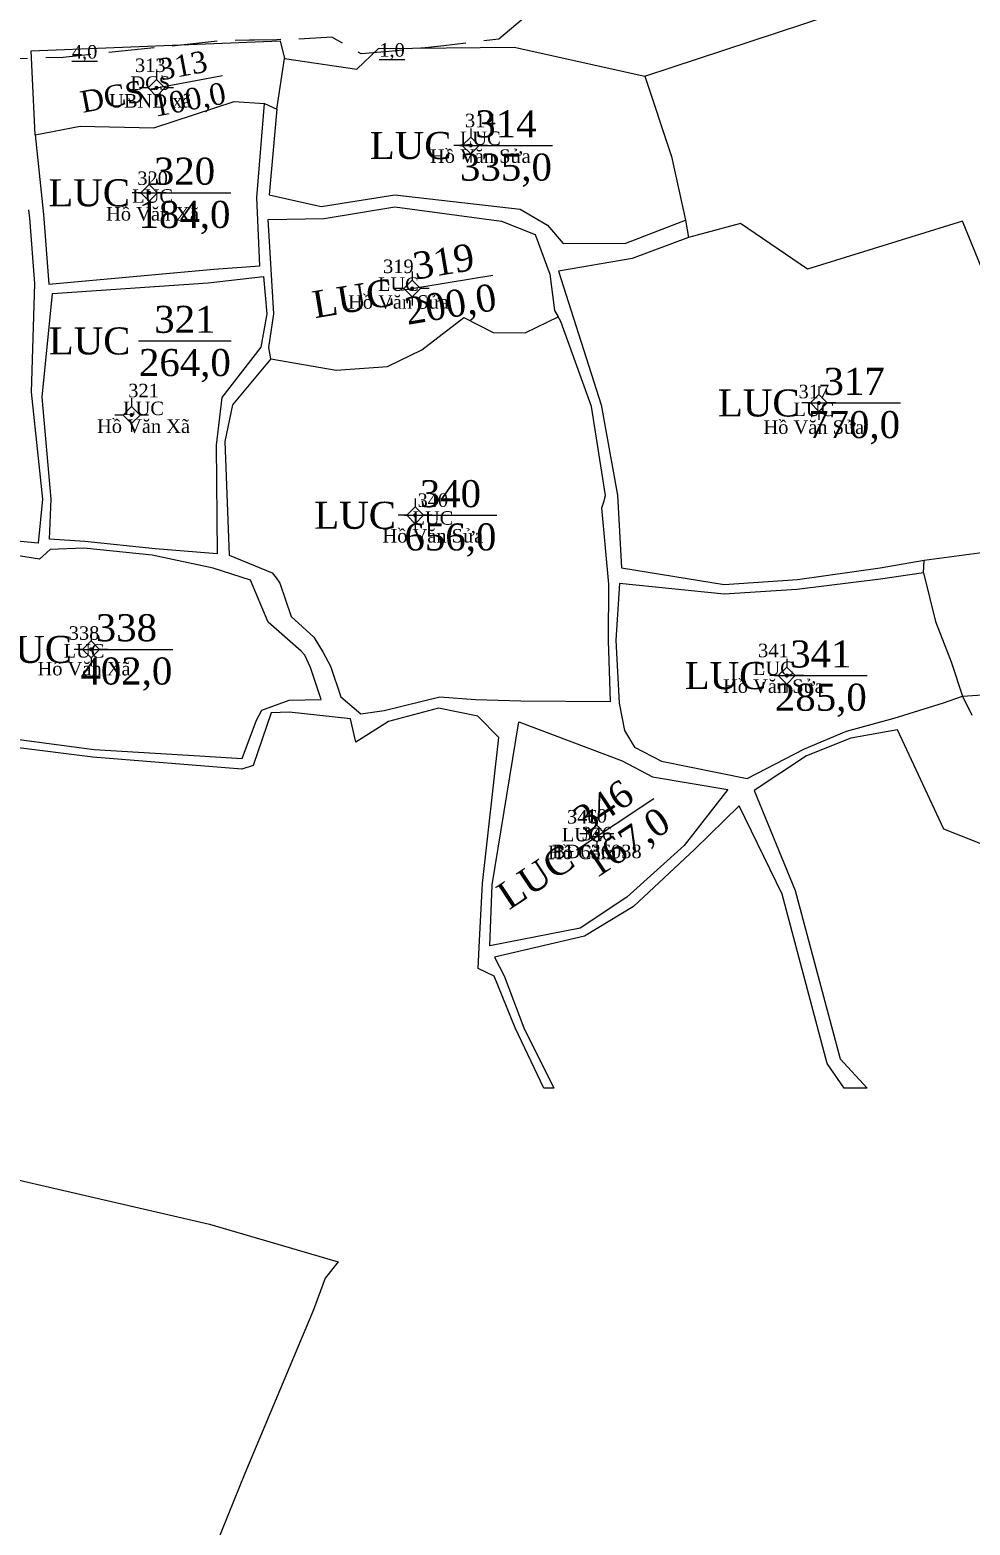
# Model space of a CAD drawing. Header units: metres. Extents: x 543340 to 549474, y 1840490 to 1845220.
# Drawn here: x 547734 to 547803.5, y 1841967.7 to 1842078.3 of the extents above; entities that cross this region are included whole.
import ezdxf
from ezdxf.enums import TextEntityAlignment as Align

# ---------------------------------------------------------------- set-up
doc = ezdxf.new("R2010")
doc.units = ezdxf.units.M
doc.header["$MEASUREMENT"] = 0
doc.linetypes.add('DGN Style 3', pattern=[4.697227, 3.355162, -1.342065])
for name, color, linetype, lineweight in [('Level 10', 7, 'Continuous', 0), ('Level 11', 7, 'Continuous', 0), ('Level 13', 7, 'Continuous', 0), ('Level 15', 7, 'Continuous', 0), ('Level 19', 7, 'Continuous', 0), ('Level 2', 7, 'Continuous', 0), ('Level 30', 7, 'Continuous', 0), ('Level 4', 7, 'Continuous', 0), ('Level 5', 7, 'Continuous', 0)]:
    doc.layers.add(name, color=color, linetype=linetype, lineweight=lineweight)
doc.styles.add('Style-Times New Roman', font='times.ttf')

# ---------------------------------------------------------------- blocks, each defined once
blk = doc.blocks.new('CENTRD')
at = {"layer": 'Level 11', "linetype": 'Continuous', "lineweight": 0}
h = blk.add_hatch(color=1, dxfattribs=at)
edge = h.paths.add_edge_path()
edge.add_arc((0, 0), 1.5, 0, 360)
at = {"layer": 'Level 11', "color": 1, "linetype": 'Continuous', "lineweight": 0}
for p, q in [((0, 12.5), (0, 6.25)), ((-6.25, 0), (-12.5, 0)), ((0, 6.25), (-6.25, 0)), ((-6.25, 0), (0, -6.25)), ((6.25, 0), (0, 6.25)), ((0, -6.25), (6.25, 0)), ((12.5, 0), (6.25, 0)), ((0, -6.25), (0, -12.5))]:
    blk.add_line(p, q, dxfattribs=at)
blk = doc.blocks.new('N_THUA_142')
at = {"layer": 'Level 13', "color": 1, "linetype": 'Continuous', "lineweight": 0}
blk.add_line((-0.51, -0.1), (4.88, 0.92), dxfattribs=at)
at = {"layer": 'Level 13', "color": 5, "linetype": 'Continuous', "lineweight": 0, "style": 'Style-Times New Roman'}
blk.add_text('313', height=1.6, rotation=10.7131, dxfattribs=at).set_placement((1.94, 1.67), align=Align.MIDDLE_CENTER)
at = {"layer": 'Level 2', "color": 3, "linetype": 'Continuous', "lineweight": 0, "style": 'Style-Times New Roman'}
blk.add_text('DCS', height=1.6, rotation=10.7131, dxfattribs=at).set_placement((-0.99, -0.19), align=Align.MIDDLE_RIGHT)
at = {"layer": 'Level 4', "color": 1, "linetype": 'Continuous', "lineweight": 0, "style": 'Style-Times New Roman'}
blk.add_text('100,0', height=1.6, rotation=10.7131, dxfattribs=at).set_placement((2.42, -0.85), align=Align.MIDDLE_CENTER)
blk = doc.blocks.new('N_THUA_143')
at = {"layer": 'Level 13', "color": 1, "linetype": 'Continuous', "lineweight": 0}
blk.add_line((-0.82, 0), (6.04, 0), dxfattribs=at)
at = {"layer": 'Level 13', "color": 5, "linetype": 'Continuous', "lineweight": 0, "style": 'Style-Times New Roman'}
blk.add_text('314', height=2, dxfattribs=at).set_placement((2.61, 1.6), align=Align.MIDDLE_CENTER)
at = {"layer": 'Level 2', "color": 3, "linetype": 'Continuous', "lineweight": 0, "style": 'Style-Times New Roman'}
blk.add_text('LUC', height=2, dxfattribs=at).set_placement((-1.42, 0), align=Align.MIDDLE_RIGHT)
at = {"layer": 'Level 4', "color": 1, "linetype": 'Continuous', "lineweight": 0, "style": 'Style-Times New Roman'}
blk.add_text('335,0', height=2, dxfattribs=at).set_placement((2.61, -1.6), align=Align.MIDDLE_CENTER)
blk = doc.blocks.new('N_THUA_146')
at = {"layer": 'Level 13', "color": 1, "linetype": 'Continuous', "lineweight": 0}
blk.add_line((-0.82, 0), (6.04, 0), dxfattribs=at)
at = {"layer": 'Level 13', "color": 5, "linetype": 'Continuous', "lineweight": 0, "style": 'Style-Times New Roman'}
blk.add_text('317', height=2, dxfattribs=at).set_placement((2.61, 1.6), align=Align.MIDDLE_CENTER)
at = {"layer": 'Level 2', "color": 3, "linetype": 'Continuous', "lineweight": 0, "style": 'Style-Times New Roman'}
blk.add_text('LUC', height=2, dxfattribs=at).set_placement((-1.42, 0), align=Align.MIDDLE_RIGHT)
at = {"layer": 'Level 4', "color": 1, "linetype": 'Continuous', "lineweight": 0, "style": 'Style-Times New Roman'}
blk.add_text('770,0', height=2, dxfattribs=at).set_placement((2.61, -1.6), align=Align.MIDDLE_CENTER)
blk = doc.blocks.new('N_THUA_147')
at = {"layer": 'Level 13', "color": 1, "linetype": 'Continuous', "lineweight": 0}
blk.add_line((-0.8, -0.13), (5.96, 0.99), dxfattribs=at)
at = {"layer": 'Level 13', "color": 5, "linetype": 'Continuous', "lineweight": 0, "style": 'Style-Times New Roman'}
blk.add_text('319', height=2, rotation=9.4269, dxfattribs=at).set_placement((2.32, 2.01), align=Align.MIDDLE_CENTER)
at = {"layer": 'Level 2', "color": 3, "linetype": 'Continuous', "lineweight": 0, "style": 'Style-Times New Roman'}
blk.add_text('LUC', height=2, rotation=9.4269, dxfattribs=at).set_placement((-1.4, -0.23), align=Align.MIDDLE_RIGHT)
at = {"layer": 'Level 4', "color": 1, "linetype": 'Continuous', "lineweight": 0, "style": 'Style-Times New Roman'}
blk.add_text('200,0', height=2, rotation=9.4269, dxfattribs=at).set_placement((2.84, -1.15), align=Align.MIDDLE_CENTER)
blk = doc.blocks.new('N_THUA_148')
at = {"layer": 'Level 13', "color": 1, "linetype": 'Continuous', "lineweight": 0}
blk.add_line((-0.82, 0), (6.04, 0), dxfattribs=at)
at = {"layer": 'Level 13', "color": 5, "linetype": 'Continuous', "lineweight": 0, "style": 'Style-Times New Roman'}
blk.add_text('320', height=2, dxfattribs=at).set_placement((2.61, 1.6), align=Align.MIDDLE_CENTER)
at = {"layer": 'Level 2', "color": 3, "linetype": 'Continuous', "lineweight": 0, "style": 'Style-Times New Roman'}
blk.add_text('LUC', height=2, dxfattribs=at).set_placement((-1.42, 0), align=Align.MIDDLE_RIGHT)
at = {"layer": 'Level 4', "color": 1, "linetype": 'Continuous', "lineweight": 0, "style": 'Style-Times New Roman'}
blk.add_text('184,0', height=2, dxfattribs=at).set_placement((2.61, -1.6), align=Align.MIDDLE_CENTER)
blk = doc.blocks.new('N_THUA_149')
at = {"layer": 'Level 13', "color": 1, "linetype": 'Continuous', "lineweight": 0}
blk.add_line((-0.91, 0), (5.94, 0), dxfattribs=at)
at = {"layer": 'Level 13', "color": 5, "linetype": 'Continuous', "lineweight": 0, "style": 'Style-Times New Roman'}
blk.add_text('321', height=2, dxfattribs=at).set_placement((2.52, 1.6), align=Align.MIDDLE_CENTER)
at = {"layer": 'Level 2', "color": 3, "linetype": 'Continuous', "lineweight": 0, "style": 'Style-Times New Roman'}
blk.add_text('LUC', height=2, dxfattribs=at).set_placement((-1.51, 0), align=Align.MIDDLE_RIGHT)
at = {"layer": 'Level 4', "color": 1, "linetype": 'Continuous', "lineweight": 0, "style": 'Style-Times New Roman'}
blk.add_text('264,0', height=2, dxfattribs=at).set_placement((2.52, -1.6), align=Align.MIDDLE_CENTER)
blk = doc.blocks.new('N_THUA_157')
at = {"layer": 'Level 13', "color": 1, "linetype": 'Continuous', "lineweight": 0}
blk.add_line((-0.81, 0), (6.04, 0), dxfattribs=at)
at = {"layer": 'Level 13', "color": 5, "linetype": 'Continuous', "lineweight": 0, "style": 'Style-Times New Roman'}
blk.add_text('338', height=2, dxfattribs=at).set_placement((2.61, 1.6), align=Align.MIDDLE_CENTER)
at = {"layer": 'Level 2', "color": 3, "linetype": 'Continuous', "lineweight": 0, "style": 'Style-Times New Roman'}
blk.add_text('LUC', height=2, dxfattribs=at).set_placement((-1.41, 0), align=Align.MIDDLE_RIGHT)
at = {"layer": 'Level 4', "color": 1, "linetype": 'Continuous', "lineweight": 0, "style": 'Style-Times New Roman'}
blk.add_text('402,0', height=2, dxfattribs=at).set_placement((2.61, -1.6), align=Align.MIDDLE_CENTER)
blk = doc.blocks.new('N_THUA_158')
at = {"layer": 'Level 13', "color": 1, "linetype": 'Continuous', "lineweight": 0}
blk.add_line((-0.82, 0), (6.04, 0), dxfattribs=at)
at = {"layer": 'Level 13', "color": 5, "linetype": 'Continuous', "lineweight": 0, "style": 'Style-Times New Roman'}
blk.add_text('340', height=2, dxfattribs=at).set_placement((2.61, 1.6), align=Align.MIDDLE_CENTER)
at = {"layer": 'Level 2', "color": 3, "linetype": 'Continuous', "lineweight": 0, "style": 'Style-Times New Roman'}
blk.add_text('LUC', height=2, dxfattribs=at).set_placement((-1.42, 0), align=Align.MIDDLE_RIGHT)
at = {"layer": 'Level 4', "color": 1, "linetype": 'Continuous', "lineweight": 0, "style": 'Style-Times New Roman'}
blk.add_text('656,0', height=2, dxfattribs=at).set_placement((2.61, -1.6), align=Align.MIDDLE_CENTER)
blk = doc.blocks.new('N_THUA_159')
at = {"layer": 'Level 13', "color": 1, "linetype": 'Continuous', "lineweight": 0}
blk.add_line((-0.91, 0), (5.94, 0), dxfattribs=at)
at = {"layer": 'Level 13', "color": 5, "linetype": 'Continuous', "lineweight": 0, "style": 'Style-Times New Roman'}
blk.add_text('341', height=2, dxfattribs=at).set_placement((2.52, 1.6), align=Align.MIDDLE_CENTER)
at = {"layer": 'Level 2', "color": 3, "linetype": 'Continuous', "lineweight": 0, "style": 'Style-Times New Roman'}
blk.add_text('LUC', height=2, dxfattribs=at).set_placement((-1.51, 0), align=Align.MIDDLE_RIGHT)
at = {"layer": 'Level 4', "color": 1, "linetype": 'Continuous', "lineweight": 0, "style": 'Style-Times New Roman'}
blk.add_text('285,0', height=2, dxfattribs=at).set_placement((2.52, -1.6), align=Align.MIDDLE_CENTER)
blk = doc.blocks.new('N_THUA_161')
at = {"layer": 'Level 13', "color": 1, "linetype": 'Continuous', "lineweight": 0}
blk.add_line((-0.68, -0.45), (5.04, 3.33), dxfattribs=at)
at = {"layer": 'Level 13', "color": 5, "linetype": 'Continuous', "lineweight": 0, "style": 'Style-Times New Roman'}
blk.add_text('346', height=2, rotation=33.4595, dxfattribs=at).set_placement((1.3, 2.78), align=Align.MIDDLE_CENTER)
at = {"layer": 'Level 2', "color": 3, "linetype": 'Continuous', "lineweight": 0, "style": 'Style-Times New Roman'}
blk.add_text('LUC', height=2, rotation=33.4595, dxfattribs=at).set_placement((-1.18, -0.78), align=Align.MIDDLE_RIGHT)
at = {"layer": 'Level 4', "color": 1, "linetype": 'Continuous', "lineweight": 0, "style": 'Style-Times New Roman'}
blk.add_text('167,0', height=2, rotation=33.4595, dxfattribs=at).set_placement((3.06, 0.11), align=Align.MIDDLE_CENTER)

msp = doc.modelspace()

# ---------------------------------------------------------------- linework, layer by layer
at = {"layer": 'Level 10', "color": 7, "lineweight": 0}
for p, q in [((547752.22, 1842072.43), (547752.79, 1842076.18)), ((547751.3, 1842072.85), (547752.22, 1842072.43)), ((547782.45, 1842064.21), (547782.67, 1842062.93)), ((547800.05, 1842038.13), (547800.11, 1842039.07)), ((547802.94, 1842029.01), (547844.39, 1842031.65))]:
    msp.add_line(p, q, dxfattribs=at)
at = {"layer": 'Level 10', "color": 7, "lineweight": 0, "flags": 128}
for points in [[(547779.44, 1842074.87), (547816.82, 1842087.19), (547821.78, 1842088.57)], [(547734.35, 1842070.53), (547734.05, 1842076.73), (547752.47, 1842077.48), (547752.79, 1842076.18)], [(547752.79, 1842076.18), (547758.13, 1842075.39), (547759.73, 1842076.91), (547769.78, 1842077.01), (547779.44, 1842074.87)], [(547779.44, 1842074.87), (547781.42, 1842068.92), (547782.45, 1842064.21)], [(547734.35, 1842070.53), (547737.68, 1842071.16), (547743.13, 1842071.04), (547749.07, 1842073), (547751.3, 1842072.85)], [(547734.35, 1842070.53), (547734.97, 1842064.64), (547735.35, 1842059.47), (547747.57, 1842060.6), (547750.97, 1842060.84), (547750.73, 1842065.9), (547751.3, 1842072.85)], [(547752.22, 1842072.43), (547751.65, 1842066.08), (547755.5, 1842065.22), (547760.94, 1842066.09), (547770.23, 1842065.02), (547772.24, 1842063.84), (547773.4, 1842062.48), (547778.03, 1842062.51), (547782.45, 1842064.21)], [(547733.86, 1842064.99), (547733.93, 1842064.37), (547734.29, 1842059.53), (547734.05, 1842051.5), (547734.89, 1842043.57), (547734.56, 1842040.32), (547724.87, 1842041.22), (547723.19, 1842039.03)], [(547751.78, 1842053.96), (547751.62, 1842054.79), (547752.01, 1842057.29), (547751.58, 1842064.26), (547755.71, 1842064.33), (547760.95, 1842065.2), (547768.85, 1842064.15), (547771.33, 1842063.16), (547772.42, 1842060.23), (547772.77, 1842057.53), (547773.03, 1842057.06)], [(547800.11, 1842039.07), (547808.25, 1842040.14), (547812.25, 1842041.44), (547810.15, 1842046.5), (547802.94, 1842064.14), (547791.47, 1842060.59), (547786.51, 1842063.97), (547782.67, 1842062.93)], [(547782.67, 1842062.93), (547778.5, 1842061.37), (547773.05, 1842060.45), (547776.22, 1842050.56), (547777.42, 1842043.88), (547777.71, 1842038.5), (547785.32, 1842037.25), (547790.74, 1842037.63), (547796.84, 1842038.5), (547800.11, 1842039.07)], [(547751.48, 1842057.28), (547751.03, 1842054.82), (547748.15, 1842051.1), (547747.74, 1842047.57), (547747.8, 1842039.54), (547743.21, 1842039.91), (547738.01, 1842040.45), (547735.41, 1842040.62), (547735.53, 1842043.58), (547734.85, 1842051.12), (547735.63, 1842058.78), (547747.14, 1842059.59), (547751.23, 1842060.05), (547751.48, 1842057.28)], [(547751.78, 1842053.96), (547748.93, 1842050.54), (547748.38, 1842047.84), (547748.69, 1842039.44), (547751.88, 1842038.13), (547752.16, 1842037.75), (547752.43, 1842037.37), (547753.27, 1842034.89), (547754.95, 1842033.36), (547755.64, 1842032.24), (547756.2, 1842031.23), (547756.96, 1842028.95), (547758.43, 1842027.69), (547760.17, 1842027.93), (547764.27, 1842028.96), (547766.92, 1842028.75), (547770.28, 1842028.66), (547776.9, 1842028.61), (547776.76, 1842033.12), (547776.78, 1842037.28), (547776.26, 1842042.94), (547776.4, 1842043.37), (547776.54, 1842043.84), (547775.5, 1842050.43), (547773.22, 1842056.72), (547773.03, 1842057.06)], [(547751.78, 1842053.96), (547756.61, 1842053.11), (547760.41, 1842053.38), (547760.46, 1842053.41), (547762.95, 1842054.63), (547766.04, 1842057.01), (547768.22, 1842055.9), (547770.6, 1842055.87), (547773.03, 1842057.06)], [(547722.03, 1842028.09), (547727.02, 1842026.61), (547738.71, 1842025.05), (547746.51, 1842024.59), (547749.65, 1842024.38), (547750.72, 1842027.23), (547751.12, 1842027.97), (547753.14, 1842028.7), (547755.49, 1842028.74), (547754.72, 1842031.12), (547754.28, 1842032.02), (547754.02, 1842032.34), (547751.59, 1842034.47), (547750.28, 1842037.58), (547747.51, 1842038.47), (547743, 1842039.42), (547737.95, 1842039.96), (547735.46, 1842039.86), (547734.66, 1842039.14), (547725.81, 1842040.54), (547723.86, 1842038.57)], [(547800.05, 1842038.13), (547796.87, 1842037.65), (547790.69, 1842036.9), (547785.32, 1842036.55), (547777.56, 1842037.33), (547777.3, 1842033.15), (547777.54, 1842028.47), (547777.94, 1842026.45), (547778.68, 1842025.22), (547780.68, 1842024.18), (547787.01, 1842022.9), (547791.26, 1842025.11), (547794.37, 1842026.42), (547797.88, 1842027.37), (547801.54, 1842028.5), (547802.94, 1842029.01)], [(547800.05, 1842038.13), (547800.94, 1842034.52), (547802.1, 1842031.53), (547802.94, 1842029.01)], [(547810.11, 1842015.78), (547801.57, 1842019.17), (547798.13, 1842026.51), (547794.67, 1842025.89), (547791.41, 1842024.59), (547787.53, 1842022.03), (547790.55, 1842014.62), (547793.89, 1842002.18), (547795.88, 1842000), (547794.19, 1842000), (547792.92, 1842001.83), (547789.61, 1842014.35), (547786.42, 1842020.89), (547783.14, 1842017.68), (547778.61, 1842013.45), (547774.98, 1842011.25), (547768.32, 1842009.68), (547769.04, 1842008.3), (547770.5, 1842004.47), (547772.7, 1842000), (547771.96, 1842000), (547769.85, 1842004.45), (547768.3, 1842008.29), (547767.11, 1842008.84), (547767.2, 1842010.92), (547767.43, 1842015.13), (547768.63, 1842025.93), (547767.09, 1842027.53), (547764.19, 1842028.11), (547760.47, 1842027.13), (547758.07, 1842025.59), (547757.67, 1842027.31), (547753.14, 1842027.81), (547751.8, 1842027.76), (547750.48, 1842023.86), (547749.63, 1842023.59), (547738.61, 1842024.48), (547726.99, 1842025.94)], [(547802.94, 1842029.01), (547803.62, 1842027.6)], [(547785.58, 1842022.1), (547782.36, 1842017.95), (547778.11, 1842014.12), (547774.66, 1842011.84), (547767.98, 1842010.53), (547768.14, 1842015.04), (547770.11, 1842027.1), (547777.77, 1842024.22), (547780.02, 1842023.04), (547785.58, 1842022.1)], [(547716.63, 1842015.02), (547718.04, 1842014), (547723.1, 1842013.43), (547722.13, 1842010.23), (547720.95, 1842001.51), (547721.47, 1841996.79), (547723.89, 1841995.68), (547727.5, 1841994.51), (547747.25, 1841989.94), (547756.76, 1841987.15), (547755.79, 1841985.93), (547754.93, 1841983.6), (547749.86, 1841971.48), (547746.91, 1841964.23)]]:
    msp.add_lwpolyline(points, dxfattribs=at)
at = {"layer": 'Level 30', "color": 5, "linetype": 'DGN Style 3', "lineweight": 13, "flags": 128}
msp.add_lwpolyline([(548278.27, 1841497.3), (548284.23, 1841492.84), (548297.41, 1841486.41), (548311.77, 1841478.69), (548328.91, 1841469.16), (548343.2, 1841461.48), (548354.73, 1841455.4), (548365.54, 1841450.71), (548370.3, 1841448.31), (548374.91, 1841447.17), (548376.05, 1841446.92), (548377.82, 1841446.57), (548379.64, 1841446.42), (548381.35, 1841445.96), (548383.08, 1841445.56), (548384.82, 1841445.21), (548386.57, 1841444.93), (548388.37, 1841445.01), (548390.12, 1841444.84), (548391.88, 1841444.73), (548393.65, 1841444.68), (548395.41, 1841444.68), (548397.17, 1841444.81), (548398.93, 1841444.94), (548400.68, 1841445.12), (548402.43, 1841445.36), (548404.16, 1841445.66), (548405.84, 1841446.21), (548407.61, 1841446.38), (548409.38, 1841446.62), (548410.27, 1841446.75), (548411.26, 1841446.93), (548413.24, 1841447.29), (548415.74, 1841448.12), (548419.13, 1841449.55), (548426.09, 1841454.31), (548427.97, 1841456.19), (548434.55, 1841466.08), (548437.75, 1841471.78), (548439.68, 1841475.22), (548440.58, 1841476.9), (548441.54, 1841478.54), (548442.62, 1841480.11), (548443.54, 1841481.77), (548444.13, 1841482.86), (548445.31, 1841485.14), (548446.15, 1841486.85), (548446.93, 1841488.59), (548447.72, 1841490.32), (548449.08, 1841493.47), (548449.93, 1841495.57), (548450.61, 1841497.35), (548451.37, 1841499.1), (548452, 1841500.89), (548452.6, 1841502.7), (548453.17, 1841504.52), (548453.72, 1841506.34), (548454.23, 1841508.17), (548454.89, 1841509.97), (548455.95, 1841513.64), (548457.03, 1841517.47), (548458.76, 1841523.74), (548459.07, 1841525.72), (548459.38, 1841527.66), (548459.65, 1841529.55), (548459.97, 1841531.44), (548460.55, 1841533.27), (548460.85, 1841535.16), (548461.11, 1841537.06), (548461.35, 1841538.96), (548461.65, 1841540.85), (548461.88, 1841542.75), (548462.14, 1841544.65), (548462.2, 1841545.13), (548462.38, 1841546.62), (548462.42, 1841548.62), (548462.63, 1841554.52), (548462.9, 1841566.75), (548463.41, 1841573.18), (548463.44, 1841575.18), (548463.49, 1841577.2), (548463.55, 1841579.27), (548463.54, 1841581.35), (548463.96, 1841585.47), (548463.97, 1841585.52), (548464.47, 1841589.58), (548464.89, 1841591.61), (548465.71, 1841596.64), (548465.91, 1841597.73), (548466.29, 1841599.77), (548467.13, 1841603.82), (548467.79, 1841605.79), (548468.77, 1841609.8), (548469.26, 1841611.67), (548469.29, 1841611.8), (548469.84, 1841613.8), (548470.41, 1841615.78), (548471.44, 1841617.63), (548472.06, 1841619.6), (548472.69, 1841621.56), (548473.35, 1841623.51), (548474.02, 1841625.46), (548475.13, 1841627.25), (548476.6, 1841631.09), (548478.15, 1841634.9), (548478.96, 1841636.79), (548480.65, 1841640.53), (548481.56, 1841642.38), (548484.47, 1841647.71), (548490.84, 1841660.49), (548495.99, 1841672.03), (548503.34, 1841686.19), (548509.51, 1841698.48), (548510.58, 1841700.86), (548514.72, 1841713.45), (548519.48, 1841723.27), (548524.55, 1841734.28), (548526.05, 1841742.55), (548529.78, 1841753.02), (548533.72, 1841762.83), (548538.27, 1841773.87), (548542.71, 1841784.32), (548548.15, 1841795.69), (548553.5, 1841808.14), (548557.05, 1841817.03), (548557.73, 1841818.92), (548558.12, 1841820.01), (548559.15, 1841822.81), (548560.53, 1841824.49), (548561.39, 1841826.4), (548562.28, 1841828.29), (548564.13, 1841832.04), (548564.46, 1841834.23), (548566.47, 1841837.92), (548567.24, 1841839.28), (548568.58, 1841841.56), (548569.67, 1841843.36), (548570.51, 1841845.31), (548572.82, 1841848.83), (548573.66, 1841850.06), (548574.01, 1841850.57), (548576.45, 1841854), (548577.7, 1841855.69), (548577.57, 1841858.46), (548580.22, 1841861.79), (548582.96, 1841865.05), (548583.3, 1841865.44), (548584.36, 1841866.65), (548585.79, 1841868.23), (548587.23, 1841869.8), (548590.56, 1841869.56), (548593.5, 1841872.54), (548595, 1841874), (548596.52, 1841875.44), (548598.06, 1841876.86), (548600.28, 1841877.52), (548603.43, 1841880.24), (548604.9, 1841881.45), (548605.04, 1841881.56), (548606.66, 1841882.87), (548608.57, 1841883.79), (548610.22, 1841885.05), (548613.57, 1841887.5), (548615.27, 1841888.7), (548617.34, 1841889.34), (548619.07, 1841890.48), (548620.66, 1841891.51), (548622.56, 1841892.69), (548624.38, 1841893.67), (548625.52, 1841894.34), (548626.16, 1841894.71), (548629.76, 1841896.74), (548632.01, 1841896.91), (548634.84, 1841898.37), (548635.66, 1841898.78), (548637.51, 1841899.68), (548641.24, 1841901.4), (548643.12, 1841902.22), (548644.69, 1841903.79), (548646.61, 1841904.57), (548648.53, 1841905.32), (548649.89, 1841907.6), (548652.41, 1841906.74), (548654.36, 1841907.41), (548658.29, 1841908.68), (548662.24, 1841909.88), (548664.24, 1841910.42), (548667.34, 1841911.2), (548668.24, 1841911.42), (548672.26, 1841912.37), (548674.82, 1841912.77), (548676.3, 1841912.99), (548678.25, 1841913.43), (548688.71, 1841915.19), (548702.67, 1841917.04), (548717.97, 1841920.93), (548726.03, 1841922.08), (548730.74, 1841923.27), (548731.76, 1841923.58), (548733.53, 1841924.1), (548735.3, 1841924.59), (548737.06, 1841925.11), (548737.87, 1841925.38), (548738.8, 1841925.7), (548740.52, 1841926.34), (548742.26, 1841926.95), (548743.99, 1841927.6), (548744.84, 1841927.94), (548747.61, 1841929.11), (548749.33, 1841930.15), (548754.64, 1841932.69), (548764.72, 1841939.29), (548765.29, 1841943.3), (548764.13, 1841945.79), (548746.66, 1841954.06), (548740.21, 1841956.32), (548738.48, 1841957.36), (548737.02, 1841959.08), (548736.15, 1841959.59), (548735.15, 1841959.95), (548733.17, 1841960.71), (548731.22, 1841961.53), (548728.88, 1841961.69), (548727.01, 1841962.76), (548725.18, 1841963.9), (548723.39, 1841965.09), (548721.86, 1841966.64), (548720.16, 1841967.95), (548719.2, 1841968.78), (548718.56, 1841969.38), (548717.26, 1841971.12), (548716.12, 1841972.32), (548713.09, 1841975.59), (548706.15, 1841981.98), (548695.05, 1841991.72), (548690.43, 1841996.14), (548687.43, 1841998.68), (548685.91, 1841999.75), (548684.43, 1842000.84), (548682.99, 1842001.99), (548681.75, 1842003.43), (548680.29, 1842004.57), (548677.09, 1842006.9), (548672.92, 1842010.31), (548655.4, 1842021.14), (548640.19, 1842031.01), (548636.68, 1842032.98), (548634.88, 1842034.03), (548633.14, 1842035.17), (548630.98, 1842035.74), (548629.3, 1842037), (548627.65, 1842038.29), (548626.03, 1842039.62), (548624.81, 1842041.41), (548623.32, 1842042.87), (548622.15, 1842044.07), (548620.49, 1842045.8), (548612.02, 1842053.23), (548595.49, 1842068.04), (548582.7, 1842080.66), (548572.48, 1842089.71), (548560.91, 1842099.8), (548559.47, 1842101.2), (548558.3, 1842102.14), (548556.28, 1842103.8), (548554.73, 1842105.21), (548553.25, 1842106.69), (548551.68, 1842108.09), (548550.26, 1842109.63), (548548.87, 1842111.2), (548547.51, 1842112.79), (548546.19, 1842114.42), (548544.89, 1842116.07), (548543.63, 1842117.74), (548542.41, 1842119.44), (548541.39, 1842121.29), (548540.28, 1842121.53), (548539.68, 1842122.67), (548539.82, 1842123.74), (548538.81, 1842125.57), (548538.32, 1842126.49), (548537.89, 1842127.32), (548537.89, 1842127.32), (548537.32, 1842128.17), (548536.72, 1842129.16), (548535.82, 1842130.41), (548534.13, 1842131.46), (548533, 1842132.9), (548531.82, 1842134.3), (548530.59, 1842135.66), (548529.32, 1842136.99), (548528.48, 1842138.77), (548527.21, 1842140.14), (548525.84, 1842141.54), (548523.03, 1842144.27), (548515.36, 1842149.33), (548513.87, 1842150.67), (548512.27, 1842151.84), (548510.72, 1842152.94), (548507.65, 1842155.18), (548506.09, 1842156.28), (548504.68, 1842157.59), (548503.08, 1842158.63), (548501.46, 1842159.63), (548499.82, 1842160.6), (548498.16, 1842161.54), (548496.49, 1842162.45), (548494.79, 1842163.33), (548493.08, 1842164.16), (548491.35, 1842164.97), (548489.61, 1842165.74), (548487.98, 1842166.79), (548486.2, 1842167.49), (548484.4, 1842168.16), (548482.6, 1842168.79), (548480.81, 1842169.49), (548477.11, 1842170.84), (548466.64, 1842173.28), (548451.44, 1842178.38), (548390.24, 1842195.84), (548372.81, 1842199.7), (548370.9, 1842200.31), (548368.97, 1842200.72), (548367.09, 1842201.08), (548363.37, 1842201.86), (548361.49, 1842202.13), (548359.61, 1842202.45), (548357.74, 1842202.73), (548355.85, 1842202.98), (548353.97, 1842203.19), (548352.07, 1842203.36), (548350.18, 1842203.5), (548348.28, 1842203.6), (548346.4, 1842204.55), (548342.57, 1842204.58), (548340.65, 1842204.64), (548336.68, 1842204.68), (548325.52, 1842204.36), (548308.79, 1842203.51), (548306.82, 1842203.41), (548304.84, 1842203), (548303.34, 1842203.03), (548300.78, 1842202.82), (548298.73, 1842202.73), (548296.68, 1842202.7), (548294.62, 1842202.71), (548292.56, 1842202.03), (548290.5, 1842202.08), (548286.38, 1842202.28), (548282.27, 1842202.59), (548278.16, 1842203.01), (548276.12, 1842203.26), (548273.94, 1842202.56), (548271.88, 1842202.87), (548268.87, 1842203.37), (548267.79, 1842203.56), (548263.72, 1842204.37), (548261.69, 1842204.81), (548259.69, 1842205.36), (548255.67, 1842206.38), (548251.68, 1842207.5), (548249.7, 1842208.11), (548245.75, 1842209.39), (548244.12, 1842211), (548240.26, 1842212.43), (548238.36, 1842213.23), (548236.48, 1842214.09), (548234.66, 1842214.94), (548214.59, 1842221.46), (548198.35, 1842228.35), (548196.62, 1842229.4), (548192.87, 1842230.53), (548191.12, 1842230.98), (548189.36, 1842231.37), (548187.66, 1842231.89), (548185.94, 1842232.36), (548184.27, 1842233.07), (548182.51, 1842233.42), (548180.74, 1842233.71), (548178.96, 1842233.94), (548177.18, 1842234.12), (548175.39, 1842234.23), (548173.6, 1842234.29), (548171.8, 1842234.28), (548170.01, 1842234.22), (548168.22, 1842234.09), (548166.44, 1842233.91), (548164.57, 1842234.24), (548162.79, 1842233.94), (548161.01, 1842233.57), (548159.22, 1842233.27), (548157.41, 1842232.98), (548155.88, 1842232.69), (548153.62, 1842232.19), (548151.65, 1842231.77), (548140.51, 1842228.62), (548138.65, 1842227.89), (548137.25, 1842227.35), (548134.34, 1842226.18), (548133.26, 1842225.74), (548131.56, 1842224.86), (548129.8, 1842224.14), (548128.05, 1842223.38), (548126.32, 1842222.59), (548124.61, 1842221.76), (548122.91, 1842220.9), (548120.94, 1842220.54), (548117.52, 1842218.8), (548117.31, 1842218.69), (548115.75, 1842217.87), (548109.05, 1842209.45), (548097.82, 1842205.97), (548096.06, 1842205.01), (548094.82, 1842204.17), (548092.63, 1842202.72), (548090.82, 1842201.65), (548088.96, 1842200.67), (548086.63, 1842200.64), (548084.76, 1842199.74), (548082.86, 1842198.88), (548080.95, 1842198.05), (548079.02, 1842197.27), (548077.08, 1842196.52), (548075.16, 1842195.7), (548073.19, 1842195.03), (548071.18, 1842194.47), (548069.15, 1842193.99), (548067.19, 1842193.56), (548063.13, 1842191.54), (548061.19, 1842191.08), (548059.77, 1842190.59), (548058.79, 1842190.25), (548055.73, 1842189.15), (548054.02, 1842188.28), (548052.24, 1842187.63), (548050.47, 1842186.95), (548048.74, 1842186.24), (548046.98, 1842185.47), (548045.25, 1842184.68), (548043.54, 1842183.85), (548041.67, 1842183.34), (548038.82, 1842181.95), (548037.87, 1842181.48), (548036.47, 1842180.77), (548027.22, 1842174.98), (548025.95, 1842174.17), (548023.76, 1842172.81), (548021.97, 1842171.77), (548020.04, 1842171), (548017.02, 1842169.46), (548016.35, 1842169.13), (548012.62, 1842167.37), (548010.77, 1842166.45), (548008.87, 1842165.63), (548005.07, 1842164.08), (548001.18, 1842162.61), (547998.9, 1842162.89), (547995.05, 1842161.6), (547995, 1842161.59), (547993.04, 1842160.98), (547989.1, 1842159.84), (547987.13, 1842159.25), (547985.13, 1842158.79), (547982.67, 1842158.31), (547981.14, 1842158.03), (547968.42, 1842155.19), (547966.46, 1842154.78), (547965.01, 1842154.41), (547958.81, 1842152.8), (547956.9, 1842152.3), (547955, 1842151.79), (547951.21, 1842150.72), (547949.32, 1842150.16), (547947.44, 1842149.59), (547945.56, 1842149), (547943.68, 1842148.4), (547942, 1842147.21), (547940.14, 1842146.58), (547936.44, 1842145.27), (547934.59, 1842144.6), (547930.92, 1842143.2), (547929.09, 1842142.48), (547927.37, 1842141.49), (547925.73, 1842141.21), (547923.82, 1842140.35), (547921.89, 1842139.35), (547920.09, 1842138.55), (547918.3, 1842137.75), (547916.51, 1842136.93), (547912.97, 1842135.24), (547911.15, 1842134.48), (547905.86, 1842131.89), (547885.96, 1842122.22), (547868.9, 1842112.95), (547852.55, 1842103.46), (547836.83, 1842096.08), (547835.54, 1842095.3), (547833.29, 1842093.99), (547831.44, 1842093.04), (547829.55, 1842092.17), (547827.79, 1842090.97), (547825.86, 1842090.17), (547823.91, 1842089.42), (547821.95, 1842088.7), (547820.48, 1842088.2), (547817.98, 1842087.39), (547815.97, 1842086.79), (547813.96, 1842086.23), (547812.03, 1842085.33), (547809.98, 1842084.85), (547807.93, 1842084.42), (547805.85, 1842084.13), (547801.8, 1842083.68), (547789.82, 1842081.83), (547778.46, 1842080.64), (547772.52, 1842079.49), (547770.5, 1842079.17), (547768.65, 1842077.61), (547764.58, 1842077.11), (547762.98, 1842076.94), (547762.54, 1842076.89), (547760.5, 1842076.69), (547758.45, 1842076.51), (547756.3, 1842077.76), (547754.27, 1842077.62), (547752.23, 1842077.56), (547750.57, 1842077.52), (547750.2, 1842077.52), (547748.2, 1842077.49), (547736.42, 1842076.25), (547723.82, 1842075.93), (547722.32, 1842075.82), (547721.83, 1842075.79), (547717.93, 1842075.48), (547715.97, 1842075.34), (547714.07, 1842074.67), (547712.12, 1842074.49), (547707.77, 1842074.02), (547706.3, 1842073.84), (547702.44, 1842073.31), (547700.45, 1842073.36), (547696.59, 1842072.71), (547692.75, 1842071.98), (547690.83, 1842071.59), (547688.92, 1842071.18), (547683.22, 1842069.81), (547681.33, 1842069.32), (547679.44, 1842068.81), (547675.67, 1842067.74), (547673.82, 1842067.11), (547671.94, 1842066.57), (547670.38, 1842065.49), (547669.88, 1842065.19), (547668.51, 1842064.24), (547666.27, 1842062.26), (547664.74, 1842060.5), (547663.6, 1842058.87), (547662.35, 1842056.53), (547661.53, 1842054.39), (547661.05, 1842052.61), (547660.84, 1842051.54), (547660.7, 1842050.55), (547660.59, 1842047.55), (547661.09, 1842043.79), (547665.1, 1842032.76), (547669.3, 1842020.52), (547671.38, 1842012.62), (547675.96, 1842001.42), (547680.81, 1841987.29), (547687.3, 1841968.81), (547692.23, 1841956.33), (547696.29, 1841944.69), (547700.93, 1841931.68), (547708.3, 1841911.72), (547714.4, 1841896.07), (547729.46, 1841860.51)], dxfattribs=at)

# ---------------------------------------------------------------- block references
at = {"layer": 'Level 11', "color": 1, "linetype": 'Continuous', "lineweight": 0, "xscale": 0.1, "yscale": 0.1, "zscale": 0.1}
for p in [(547743.32, 1842074), (547766.56, 1842069.74), (547742.78, 1842066.24), (547762.23, 1842059.16), (547792.31, 1842050.69), (547741.48, 1842049.8), (547762.45, 1842042.38), (547738.48, 1842032.46), (547789.94, 1842030.52), (547775.89, 1842018.82)]:
    msp.add_blockref('CENTRD', p, dxfattribs=at)
at = {"layer": 'Level 2', "color": 3, "linetype": 'Continuous', "lineweight": 0}
for name, p in [('N_THUA_142', (547743.32, 1842074)), ('N_THUA_143', (547766.56, 1842069.74)), ('N_THUA_148', (547742.78, 1842066.24)), ('N_THUA_147', (547762.23, 1842059.16)), ('N_THUA_149', (547742.9, 1842055.28)), ('N_THUA_146', (547792.31, 1842050.69)), ('N_THUA_158', (547762.45, 1842042.38)), ('N_THUA_157', (547738.48, 1842032.46)), ('N_THUA_159', (547789.94, 1842030.52)), ('N_THUA_161', (547775.06, 1842018.09))]:
    msp.add_blockref(name, p, dxfattribs=at)

# ---------------------------------------------------------------- texts
at = {"layer": 'Level 15', "color": 1, "linetype": 'Continuous', "lineweight": 0, "char_height": 1, "attachment_point": 5, "line_spacing_factor": 0.790495, "style": 'Style-Times New Roman'}
for s, insert in [('313\\PDCS\\PUBND xã', (547742.86, 1842074.35)), ('314\\PLUC\\PHồ Văn Sửa', (547767.27, 1842070.26)), ('320\\PLUC\\PHồ Văn Xã', (547743.03, 1842065.99)), ('319\\PLUC\\PHồ Văn Sửa', (547761.21, 1842059.47)), ('321\\PLUC\\PHồ Văn Xã', (547742.36, 1842050.28)), ('317\\PLUC\\PHồ Văn Sửa', (547791.94, 1842050.21)), ('340\\PLUC\\PHồ Văn Sửa', (547763.76, 1842042.17)), ('338\\PLUC\\PHồ Văn Xã', (547737.96, 1842032.34)), ('341\\PLUC\\PHồ Văn Sửa', (547788.95, 1842031.05)), ('346\\PLUC\\PHồ Căm', (547774.81, 1842018.75))]:
    msp.add_mtext(s, dxfattribs=dict(at, insert=insert))
at = {"layer": 'Level 19', "color": 2, "linetype": 'Continuous', "lineweight": 0, "insert": (547775.89, 1842018.82), "char_height": 1, "attachment_point": 5, "line_spacing_factor": 0.790495, "style": 'Style-Times New Roman'}
msp.add_mtext('10\\P346\\PBĐ636038', dxfattribs=at)
at = {"layer": 'Level 5', "color": 5, "linetype": 'Continuous', "lineweight": 0, "style": 'Style-Times New Roman'}
for s, p in [('%%u4,0%%U', (547738, 1842076.67)), ('%%u1,0%%U', (547760.74, 1842076.81))]:
    msp.add_text(s, height=1, dxfattribs=at).set_placement(p, align=Align.MIDDLE_CENTER)

doc.saveas('drawing.dxf')
